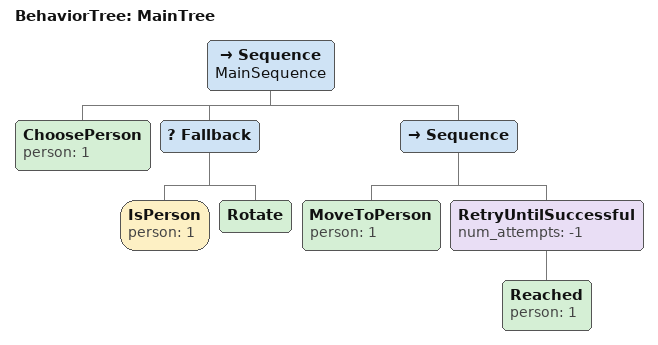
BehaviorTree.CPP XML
<?xml version="1.0" encoding="UTF-8"?>
<root BTCPP_format="4"
      main_tree_to_execute="MainTree">
  <BehaviorTree ID="MainTree">
    <Sequence name="MainSequence">
      <ChoosePerson person="1"/>
      <Fallback>
        <IsPerson person="1"/>
        <Rotate/>
      </Fallback>
      <Sequence>
        <MoveToPerson person="1"/>
        <RetryUntilSuccessful num_attempts="-1">
          <Reached person="1"/>
        </RetryUntilSuccessful>
      </Sequence>
    </Sequence>
  </BehaviorTree>

</root>
